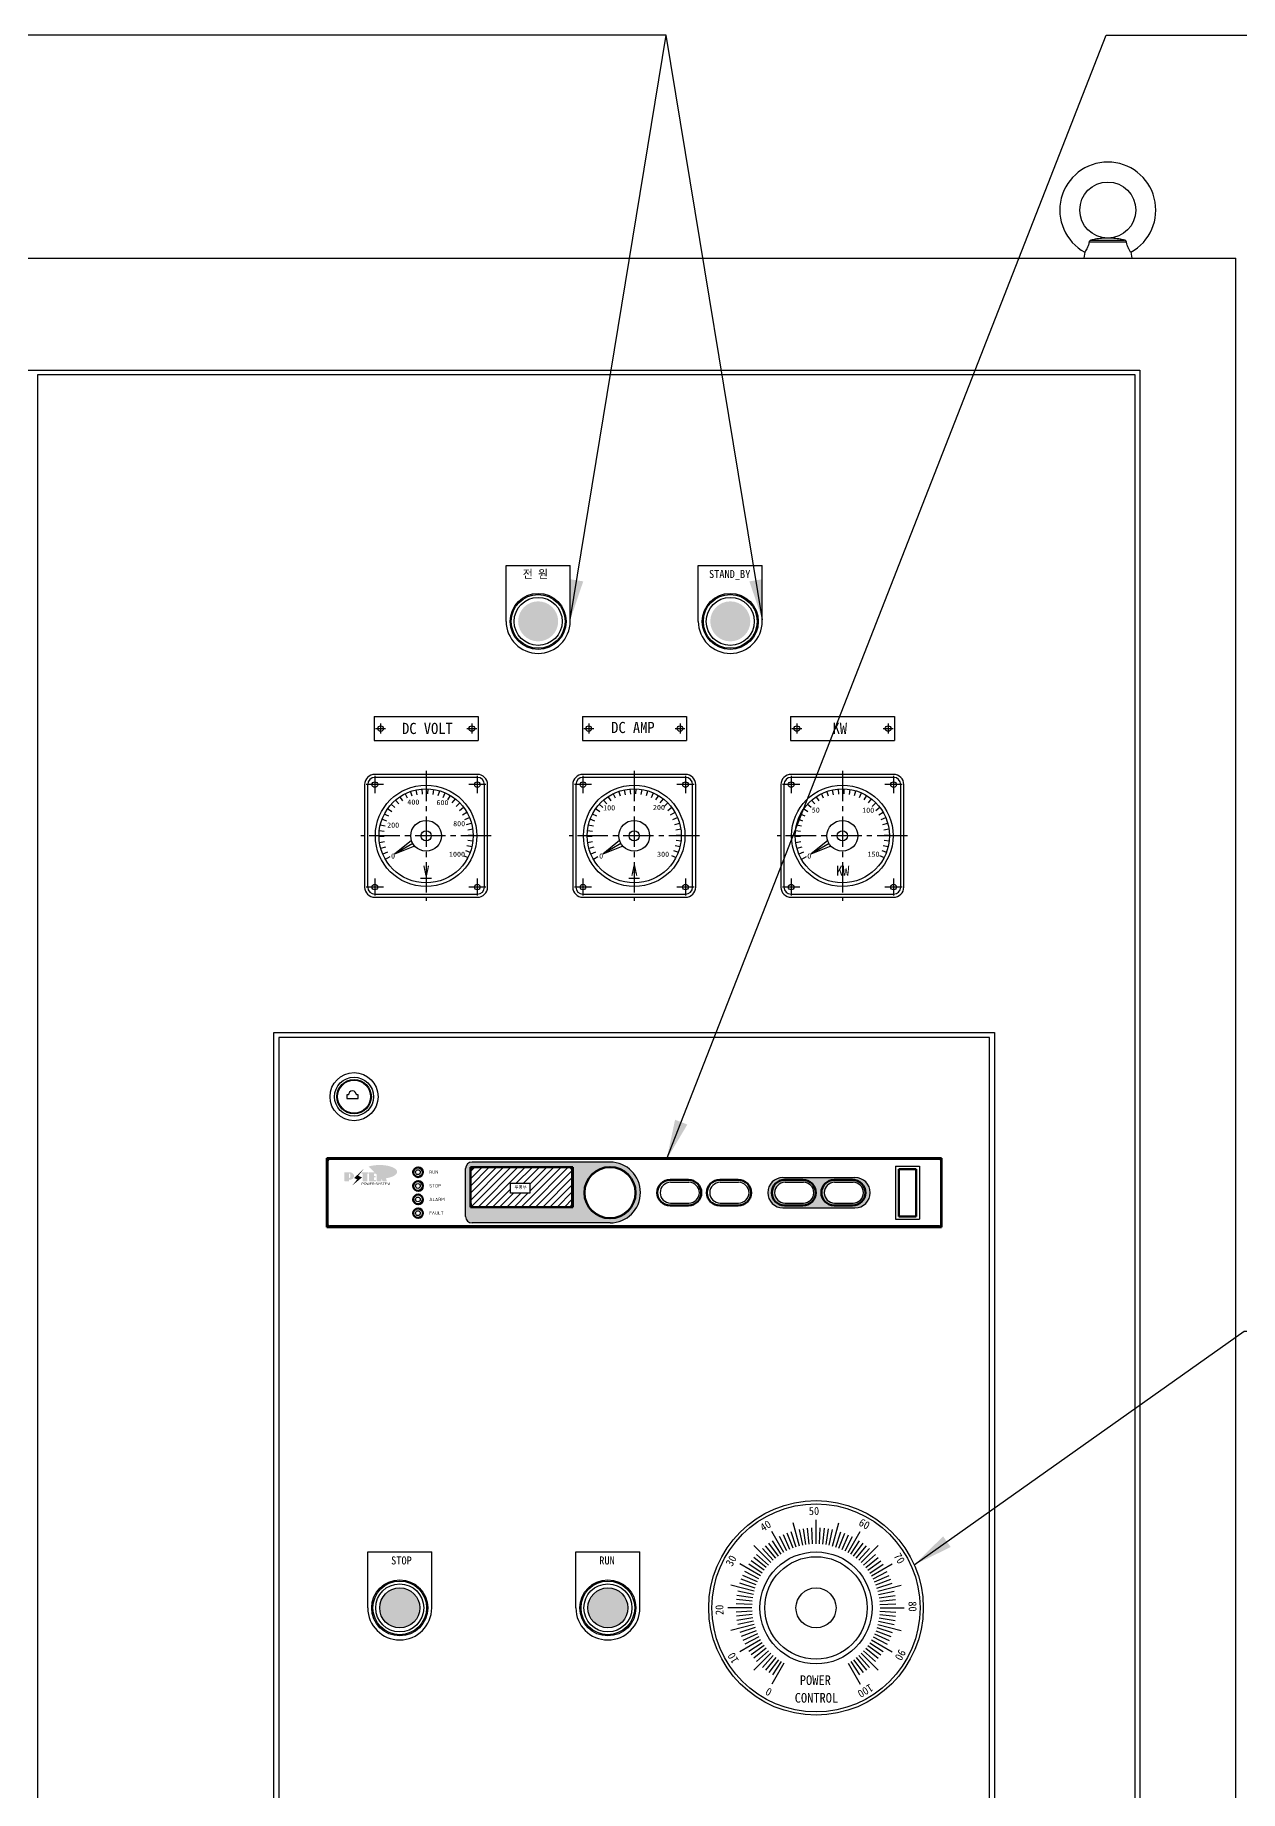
# Model space of a CAD drawing. Header units: millimetres. Extents: x 0 to 37514, y 0 to 8910.
# Drawn here: x 29501 to 30253, y 2830 to 3928 of the extents above; entities that cross this region are included whole.
import ezdxf
from ezdxf.enums import TextEntityAlignment as Align

# ---------------------------------------------------------------- set-up
doc = ezdxf.new("R2010")
doc.units = ezdxf.units.MM
doc.linetypes.add('CENTER', pattern=[50.8, 31.75, -6.35, 6.35, -6.35])
doc.linetypes.add('CENTER2', pattern=[28.575, 19.05, -3.175, 3.175, -3.175])
for name, color, linetype in [('4', 4, 'Continuous'), ('CEN', 1, 'CENTER'), ('SINK', 151, 'Continuous'), ('TAMPLATE', 7, 'Continuous')]:
    doc.layers.add(name, color=color, linetype=linetype)
doc.layers.add('가시적인 것(ISO)', color=7, linetype='Continuous', lineweight=50)
doc.styles.add('h1', font='')
doc.styles.add('HAN', font='')
doc.styles.get("Standard").update_dxf_attribs({"font": 'ISOCP.SHX', "bigfont": 'WHGTXT.SHX'})
doc.styles.get('h1').set_extended_font_data('New Gulim')
doc.styles.get('HAN').set_extended_font_data('GulimChe')
doc.dimstyles.new('PS-10', dxfattribs={"dimscale": 10, "dimtxt": 3.2, "dimasz": 2.5, "dimexe": 2, "dimexo": 2.5, "dimgap": 2, "dimtad": 1, "dimtoh": 1, "dimrnd": 0.05, "dimzin": 12, "dimdsep": 46, "dimtxsty": 'Standard', "dimcen": 0, "dimclrt": 2, "dimazin": 3, "dimtfac": 1, "dimtofl": 0, "dimtmove": 0, "dimatfit": 3, "dimfxl": 0, "dimtolj": 1, "dimtzin": 0, "dimarcsym": 0})

# ---------------------------------------------------------------- blocks, each defined once
blk = doc.blocks.new('A$C5BCB7C3E')
for p, q in [((-4, 7.5), (61, 7.5)), ((-4, 7.5), (-4, -7.5)), ((61, 7.5), (61, -7.5)), ((-4, -7.5), (61, -7.5))]:
    blk.add_line(p, q)
for centre in [(0, 0), (57, 0)]:
    blk.add_circle(centre, 1.75)
at = {"layer": 'CEN', "color": 1, "linetype": 'CENTER'}
for p, q in [((-3.1, 0), (3.1, 0)), ((0, 3.1), (0, -3.1)), ((53.9, 0), (60.1, 0)), ((57, 3.1), (57, -3.1))]:
    blk.add_line(p, q, dxfattribs=at)
at = {"color": 3, "style": 'HAN'}
blk.add_text('DC VOLT', height=7, dxfattribs=at).set_placement((13.4, -3.4))
blk = doc.blocks.new('A$C34360021')
for p, q in [((-4, 7.5), (61, 7.5)), ((-4, 7.5), (-4, -7.5)), ((61, 7.5), (61, -7.5)), ((-4, -7.5), (61, -7.5))]:
    blk.add_line(p, q)
for centre in [(0, 0), (57, 0)]:
    blk.add_circle(centre, 1.75)
at = {"layer": 'CEN', "color": 1, "linetype": 'CENTER'}
for p, q in [((-3.1, 0), (3.1, 0)), ((0, 3.1), (0, -3.1)), ((53.9, 0), (60.1, 0)), ((57, 3.1), (57, -3.1))]:
    blk.add_line(p, q, dxfattribs=at)
at = {"color": 3, "style": 'HAN'}
blk.add_text('DC AMP', height=7, dxfattribs=at).set_placement((14, -2.8))
blk = doc.blocks.new('A$C6F9E4155')
for p, q in [((-4, 7.5), (-4, -7.5)), ((-4, 7.5), (61, 7.5)), ((61, 7.5), (61, -7.5)), ((-4, -7.5), (61, -7.5))]:
    blk.add_line(p, q)
for centre in [(0, 0), (57, 0)]:
    blk.add_circle(centre, 1.75)
at = {"layer": 'CEN', "color": 1, "linetype": 'CENTER'}
for p, q in [((-3.1, 0), (3.1, 0)), ((0, 3.1), (0, -3.1)), ((53.9, 0), (60.1, 0)), ((57, 3.1), (57, -3.1))]:
    blk.add_line(p, q, dxfattribs=at)
at = {"color": 3, "style": 'HAN'}
blk.add_text('KW', height=7, dxfattribs=at).set_placement((22.3, -3.3))
blk = doc.blocks.new('A$C4862291F')
for color, points in [(7, [(-12.5, 0, 1), (12.5, 0, 1)]), (1, [(107.5, 0, 1), (132.5, 0, 1)])]:
    blk.add_hatch(color=color).paths.add_polyline_path(points)
for p, q in [((-20, 35), (20, 35)), ((-20, 0), (-20, 35)), ((20, 0), (20, 35)), ((100, 35, 0), (140, 35, 0)), ((100, 0, 0), (100, 35, 0)), ((140, 0, 0), (140, 35, 0))]:
    blk.add_line(p, q)
for centre, radius in [((0, 0, 0), 17.5), ((0, 0, 0), 16.8), ((0, 0), 15), ((120, 0, 0), 17.5), ((120, 0, 0), 16.8), ((120, 0), 15)]:
    blk.add_circle(centre, radius)
for centre in [(0, 0), (120, 0, 0)]:
    blk.add_arc(centre, 20, 180, 0)
at = {"style": 'HAN'}
for s, p in [('전 원', (-9.6, 27.1)), ('STAND_BY', (106.7, 27.1, 0))]:
    blk.add_text(s, height=5, dxfattribs=at).set_placement(p)
blk = doc.blocks.new('A$C1517136A')
for p, q in [((32, 38.4), (-32, 38.4)), ((32, 36.5), (-32, 36.5)), ((-38.4, 32.3), (-38.4, -32.7)), ((-36.5, 32), (-36.5, -32)), ((-17.1, 19.9), (-19.2, 22.3)), ((-14.5, 21.9), (-16.3, 24.5)), ((-11.7, 23.5), (-13.1, 26.4)), ((-8.6, 24.8), (-9.7, 27.8)), ((-5.5, 25.7), (-6.1, 28.8)), ((-2.2, 26.1), (-2.5, 29.3)), ((1.1, 26.2), (1.2, 29.4)), ((4.4, 25.9), (4.9, 29)), ((7.6, 25.1), (8.5, 28.2)), ((10.7, 24), (12, 26.9)), ((13.6, 22.4), (15.3, 25.2)), ((16.3, 20.6), (18.3, 23.1)), ((36.5, -32, 0), (36.5, 32, 0)), ((38.4, -32, 0), (38.4, 32, 0)), ((-23.3, 12.2), (-26.1, 13.6)), ((-21.5, 15), (-24.2, 16.8)), ((-19.5, 17.6), (-21.9, 19.7)), ((18.7, 18.4), (21, 20.6)), ((20.9, 15.9), (23.4, 17.8)), ((22.7, 13.1), (25.5, 14.7)), ((24.2, 10.2), (27.1, 11.4)), ((-26.1, 2.7), (-29.3, 3.1)), ((-25.5, 6), (-28.7, 6.7)), ((-24.6, 9.1), (-27.6, 10.3)), ((25.3, 7.1), (28.4, 7.9)), ((26, 3.8), (29.1, 4.3)), ((26.2, 0.5), (29.4, 0.6)), ((-26.2, -0.5), (-29.4, -0.6)), ((-26, -3.8), (-29.1, -4.3)), ((-25.3, -7.1), (-28.4, -7.9)), ((-24.2, -10.2), (-27.1, -11.4)), ((24.6, -9.1), (27.6, -10.3)), ((25.5, -6), (28.7, -6.7)), ((26.1, -2.7), (29.3, -3.1)), ((-22.7, -13.1), (-25.5, -14.7)), ((23.3, -12.2), (26.1, -13.6)), ((-32, -36.5), (32, -36.5)), ((-32, -38.4), (32, -38.4))]:
    blk.add_line(p, q)
at = {"color": 1, "linetype": 'CENTER'}
for p, q in [((-32, 37.4), (-32, 26.6)), ((32, 37.4), (32, 26.6)), ((-26.6, 32), (-37.4, 32)), ((37.4, 32), (26.6, 32)), ((-26.6, -32), (-37.4, -32)), ((-32, -26.6), (-32, -37.4)), ((37.4, -32), (26.6, -32)), ((32, -26.6), (32, -37.4))]:
    blk.add_line(p, q, dxfattribs=at)
at = {"color": 1, "linetype": 'CENTER2'}
for p, q in [((0, 40.7), (0, -40.7)), ((0, 40.7), (0, -40.7)), ((0, 40.7), (0, -40.7)), ((40.7, 0), (-40.7, 0)), ((40.7, 0), (-40.7, 0)), ((40.7, 0), (-40.7, 0))]:
    blk.add_line(p, q, dxfattribs=at)
at = {"color": 3}
for p in [(-9.1, -3), (-8.3, -4.8), (-7.2, -6.4)]:
    blk.add_line(p, (-19.7, -11.4), dxfattribs=at)
for centre, radius in [((-32, 32), 1.76), ((32, 32), 1.76), ((0, 0), 31.7), ((0, 0), 29.4), ((0, 0), 9.6), ((0, 0), 3.2), ((-32, -32), 1.76), ((32, -32), 1.76)]:
    blk.add_circle(centre, radius)
blk.add_circle((0, 0), 31.7, dxfattribs=at)
blk.add_circle((0, 0), 31.7, dxfattribs=at)
blk.add_circle((0, 0), 31.7, dxfattribs=at)
for centre, radius, start, end in [((-32, 32), 6.4, 90, 180), ((-32, 32), 4.48, 90, 180), ((32, 32), 6.4, 0, 90), ((32, 32), 4.48, 0, 90), ((-32, -32), 6.4, 180, 270), ((-32, -32), 4.48, 180, 270), ((32, -32), 6.4, 270, 0), ((32, -32), 4.48, 270, 0)]:
    blk.add_arc(centre, radius, start, end)
at = {"color": 3, "style": 'HAN'}
for s, p in [('50', (-19.1, 17.7, -2066.5)), ('100', (12.4, 17.6, -2066.5)), ('150', (15.7, -9.9, -2066.5)), ('0', (-21.9, -11, -2066.5))]:
    blk.add_text(s, height=3.2, dxfattribs=at).set_placement(p, align=Align.TOP_LEFT)
at = {"color": 3, "insert": (-3.9, -18.6), "char_height": 6.4, "attachment_point": 1, "style": 'HAN'}
blk.add_mtext('KW', dxfattribs=at)
blk = doc.blocks.new('A$C7956288B')
for p, q in [((32, 38.4), (-32, 38.4)), ((32, 36.5), (-32, 36.5)), ((-38.4, 32.3), (-38.4, -32.7)), ((-36.5, 32), (-36.5, -32)), ((-17.1, 19.9), (-19.2, 22.3)), ((-14.5, 21.9), (-16.3, 24.5)), ((-11.7, 23.5), (-13.1, 26.4)), ((-8.6, 24.8), (-9.7, 27.8)), ((-5.5, 25.7), (-6.1, 28.8)), ((-2.2, 26.1), (-2.5, 29.3)), ((1.1, 26.2), (1.2, 29.4)), ((4.4, 25.9), (4.9, 29)), ((7.6, 25.1), (8.5, 28.2)), ((10.7, 24), (12, 26.9)), ((13.6, 22.4), (15.3, 25.2)), ((16.3, 20.6), (18.3, 23.1)), ((36.5, -32, 0), (36.5, 32, 0)), ((38.4, -32, 0), (38.4, 32, 0)), ((-23.3, 12.2), (-26.1, 13.6)), ((-21.5, 15), (-24.2, 16.8)), ((-19.5, 17.6), (-21.9, 19.7)), ((18.7, 18.4), (21, 20.6)), ((20.9, 15.9), (23.4, 17.8)), ((22.7, 13.1), (25.5, 14.7)), ((24.2, 10.2), (27.1, 11.4)), ((-26.1, 2.7), (-29.3, 3.1)), ((-25.5, 6), (-28.7, 6.7)), ((-24.6, 9.1), (-27.6, 10.3)), ((25.3, 7.1), (28.4, 7.9)), ((26, 3.8), (29.1, 4.3)), ((26.2, 0.5), (29.4, 0.6)), ((-26.2, -0.5), (-29.4, -0.6)), ((-26, -3.8), (-29.1, -4.3)), ((-25.3, -7.1), (-28.4, -7.9)), ((-24.2, -10.2), (-27.1, -11.4)), ((24.6, -9.1), (27.6, -10.3)), ((25.5, -6), (28.7, -6.7)), ((26.1, -2.7), (29.3, -3.1)), ((-22.7, -13.1), (-25.5, -14.7)), ((23.3, -12.2), (26.1, -13.6)), ((-32, -36.5), (32, -36.5)), ((-32, -38.4), (32, -38.4))]:
    blk.add_line(p, q)
at = {"color": 1, "linetype": 'CENTER'}
for p, q in [((-32, 37.4), (-32, 26.6)), ((32, 37.4), (32, 26.6)), ((-26.6, 32), (-37.4, 32)), ((37.4, 32), (26.6, 32)), ((-26.6, -32), (-37.4, -32)), ((-32, -26.6), (-32, -37.4)), ((37.4, -32), (26.6, -32)), ((32, -26.6), (32, -37.4))]:
    blk.add_line(p, q, dxfattribs=at)
at = {"color": 1, "linetype": 'CENTER2'}
for p, q in [((0, 40.7), (0, -40.7)), ((40.7, 0), (-40.7, 0))]:
    blk.add_line(p, q, dxfattribs=at)
at = {"color": 3}
for p, q in [((-9.1, -3), (-19.7, -11.4)), ((-8.3, -4.8), (-19.7, -11.4)), ((-7.2, -6.4), (-19.7, -11.4)), ((-3.4, -26.5), (3.4, -26.5))]:
    blk.add_line(p, q, dxfattribs=at)
for centre, radius in [((-32, 32), 1.76), ((32, 32), 1.76), ((0, 0), 31.7), ((0, 0), 29.4), ((0, 0), 9.6), ((0, 0), 3.2), ((-32, -32), 1.76), ((32, -32), 1.76)]:
    blk.add_circle(centre, radius)
for centre, radius, start, end in [((-32, 32), 6.4, 90, 180), ((-32, 32), 4.48, 90, 180), ((32, 32), 6.4, 0, 90), ((32, 32), 4.48, 0, 90), ((-32, -32), 6.4, 180, 270), ((-32, -32), 4.48, 180, 270), ((32, -32), 6.4, 270, 0), ((32, -32), 4.48, 270, 0)]:
    blk.add_arc(centre, radius, start, end)
at = {"color": 3, "style": 'HAN'}
for s, p in [('400', (-11.7, 22.7, -2066.5)), ('600', (6.5, 22.4, -2066.5)), ('200', (-24.3, 8.3, -2066.5)), ('800', (16.9, 9.2, -2066.5)), ('1000', (14.3, -9.9, -2066.5)), ('0', (-21.9, -11, -2066.5))]:
    blk.add_text(s, height=3.2, dxfattribs=at).set_placement(p, align=Align.TOP_LEFT)
at = {"color": 3, "insert": (-2, -18.6), "char_height": 6.4, "attachment_point": 1, "style": 'HAN'}
blk.add_mtext('V', dxfattribs=at)
blk = doc.blocks.new('A$C348D2C00')
for p, q in [((32, 38.4), (-32, 38.4)), ((32, 36.5), (-32, 36.5)), ((-38.4, 32.3), (-38.4, -32.7)), ((-36.5, 32), (-36.5, -32)), ((-17.1, 19.9), (-19.2, 22.3)), ((-14.5, 21.9), (-16.3, 24.5)), ((-11.7, 23.5), (-13.1, 26.4)), ((-8.6, 24.8), (-9.7, 27.8)), ((-5.5, 25.7), (-6.1, 28.8)), ((-2.2, 26.1), (-2.5, 29.3)), ((1.1, 26.2), (1.2, 29.4)), ((4.4, 25.9), (4.9, 29)), ((7.6, 25.1), (8.5, 28.2)), ((10.7, 24), (12, 26.9)), ((13.6, 22.4), (15.3, 25.2)), ((16.3, 20.6), (18.3, 23.1)), ((36.5, -32, 0), (36.5, 32, 0)), ((38.4, -32, 0), (38.4, 32, 0)), ((-23.3, 12.2), (-26.1, 13.6)), ((-21.5, 15), (-24.2, 16.8)), ((-19.5, 17.6), (-21.9, 19.7)), ((18.7, 18.4), (21, 20.6)), ((20.9, 15.9), (23.4, 17.8)), ((22.7, 13.1), (25.5, 14.7)), ((24.2, 10.2), (27.1, 11.4)), ((-26.1, 2.7), (-29.3, 3.1)), ((-25.5, 6), (-28.7, 6.7)), ((-24.6, 9.1), (-27.6, 10.3)), ((25.3, 7.1), (28.4, 7.9)), ((26, 3.8), (29.1, 4.3)), ((26.2, 0.5), (29.4, 0.6)), ((-26.2, -0.5), (-29.4, -0.6)), ((-26, -3.8), (-29.1, -4.3)), ((-25.3, -7.1), (-28.4, -7.9)), ((-24.2, -10.2), (-27.1, -11.4)), ((24.6, -9.1), (27.6, -10.3)), ((25.5, -6), (28.7, -6.7)), ((26.1, -2.7), (29.3, -3.1)), ((-22.7, -13.1), (-25.5, -14.7)), ((23.3, -12.2), (26.1, -13.6)), ((-32, -36.5), (32, -36.5)), ((-32, -38.4), (32, -38.4))]:
    blk.add_line(p, q)
at = {"color": 1, "linetype": 'CENTER'}
for p, q in [((-32, 37.4), (-32, 26.6)), ((32, 37.4), (32, 26.6)), ((-26.6, 32), (-37.4, 32)), ((37.4, 32), (26.6, 32)), ((-26.6, -32), (-37.4, -32)), ((-32, -26.6), (-32, -37.4)), ((37.4, -32), (26.6, -32)), ((32, -26.6), (32, -37.4))]:
    blk.add_line(p, q, dxfattribs=at)
at = {"color": 1, "linetype": 'CENTER2'}
for p, q in [((0, 40.7), (0, -40.7)), ((0, 40.7), (0, -40.7)), ((40.7, 0), (-40.7, 0)), ((40.7, 0), (-40.7, 0))]:
    blk.add_line(p, q, dxfattribs=at)
at = {"color": 3}
for p, q in [((-9.1, -3), (-19.7, -11.4)), ((-8.3, -4.8), (-19.7, -11.4)), ((-7.2, -6.4), (-19.7, -11.4)), ((-3.4, -26.5), (3.4, -26.5))]:
    blk.add_line(p, q, dxfattribs=at)
for centre, radius in [((-32, 32), 1.76), ((32, 32), 1.76), ((0, 0), 31.7), ((0, 0), 29.4), ((0, 0), 9.6), ((0, 0), 3.2), ((-32, -32), 1.76), ((32, -32), 1.76)]:
    blk.add_circle(centre, radius)
for centre, radius, start, end in [((-32, 32), 6.4, 90, 180), ((-32, 32), 4.48, 90, 180), ((32, 32), 6.4, 0, 90), ((32, 32), 4.48, 0, 90), ((-32, -32), 6.4, 180, 270), ((-32, -32), 4.48, 180, 270), ((32, -32), 6.4, 270, 0), ((32, -32), 4.48, 270, 0)]:
    blk.add_arc(centre, radius, start, end)
at = {"color": 3, "style": 'HAN'}
for s, p in [('100', (-19.4, 19.1, -2066.5)), ('200', (11.7, 19.3, -2066.5)), ('300', (14.3, -9.9, -2066.5)), ('0', (-21.9, -11, -2066.5))]:
    blk.add_text(s, height=3.2, dxfattribs=at).set_placement(p, align=Align.TOP_LEFT)
at = {"color": 3, "insert": (-2, -18.6), "char_height": 6.4, "attachment_point": 1, "style": 'HAN'}
blk.add_mtext('A', dxfattribs=at)
blk = doc.blocks.new('A$C2DDA7DD7')
h = blk.add_hatch(color=152)
edge = h.paths.add_edge_path(flags=16)
edge.add_arc((0, 0), 15.8, 0, 360)
edge = h.paths.add_edge_path(flags=16)
edge.add_arc((-25.8, 13.7), 2, 0, 90)
edge.add_line((-25.8, 15.7), (-84.8, 15.7))
edge.add_arc((-84.8, 13.7), 2, 90, 180)
edge.add_line((-86.8, 13.7), (-86.8, -6.8))
edge.add_arc((-84.8, -6.8), 2, 180, 270)
edge.add_line((-84.8, -8.8), (-25.8, -8.8))
edge.add_arc((-25.8, -6.8), 2, 270, 360)
edge.add_line((-23.8, -6.8), (-23.8, 13.7))
edge = h.paths.add_edge_path()
edge.add_arc((-86.2, 15.1), 4, 90, 180)
edge.add_line((-90.2, 15.1), (-90.2, -14.9))
edge.add_arc((-86.2, -14.9), 4, 180, 270)
edge.add_line((-86.2, -18.9), (0, -18.9))
edge.add_arc((0, 0.1), 19, 270, 450)
edge.add_line((0, 19.1), (-86.2, 19.1))
h = blk.add_hatch()
h.set_pattern_fill('ANSI31', color=256, style=0)
h.set_pattern_definition([(45, (-12440.8705, -317.9555), (-2.245064, 2.245064), [])])
h.paths.add_polyline_path([(-62.2, 5.9), (-50.1, 5.9), (-50.1, -0.3), (-62.2, -0.3)], flags=16)
edge = h.paths.add_edge_path()
edge.add_arc((-25.8, -6.8), 2, 270, 360)
edge.add_line((-23.8, -6.8), (-23.8, 13.7))
edge.add_arc((-25.8, 13.7), 2, 0, 90)
edge.add_line((-25.8, 15.7), (-84.8, 15.7))
edge.add_arc((-84.8, 13.7), 2, 90, 180)
edge.add_line((-86.8, 13.7), (-86.8, -6.8))
edge.add_arc((-84.8, -6.8), 2, 180, 270)
edge.add_line((-84.8, -8.8), (-25.8, -8.8))
h.paths.add_polyline_path([(-60.4, 1.4), (-51.2, 1.4), (-51.2, 5.1), (-60.4, 5.1)], flags=8)
h = blk.add_hatch(color=252)
edge = h.paths.add_edge_path()
edge.add_line((108, 9.5), (153, 9.5))
edge.add_arc((153, 0), 9.5, -90, 90, ccw=False)
edge.add_line((153, -9.5), (108, -9.5))
edge.add_arc((108, 0), 9.5, 90, 270, ccw=False)
edge = h.paths.add_edge_path(flags=16)
edge.add_line((140.3, 6.5), (151.8, 6.5))
edge.add_arc((151.8, 0), 6.5, -90, 90, ccw=False)
edge.add_line((151.8, -6.5), (140.3, -6.5))
edge.add_arc((140.3, 0), 6.5, 90, 270, ccw=False)
edge = h.paths.add_edge_path(flags=16)
edge.add_arc((120.8, 0), 6.5, 270, 450)
edge.add_line((120.8, 6.5), (109.3, 6.5))
edge.add_arc((109.3, 0), 6.5, 90, 270)
edge.add_line((109.3, -6.5), (120.8, -6.5))
at = {"layer": 'TAMPLATE'}
h = blk.add_hatch(color=1, dxfattribs=at)
h.paths.add_polyline_path([(-163.2, 8.4), (-162.3, 8.4, 1), (-162.3, 12.7), (-165.9, 12.7), (-165.9, 7.3), (-163.2, 7.3)])
h.paths.add_polyline_path([(-163.2, 9.1), (-163.2, 12), (-163, 12, -0.414214), (-162.3, 11.3), (-162.3, 9.8, -0.414214), (-163, 9.1)], flags=16)
h.paths.add_polyline_path([(-151.8, 12), (-150.9, 12), (-150.9, 12.7), (-155.4, 12.7), (-155.4, 12), (-154.5, 12), (-154.5, 7.3), (-151.8, 7.3)])
h.paths.add_polyline_path([(-147.7, 9.7), (-146.5, 9.7), (-146.5, 10.5), (-147.7, 10.5), (-147.7, 12), (-146.5, 12), (-146.5, 12.7), (-150.5, 12.7), (-150.5, 7.3), (-146.4, 7.3), (-146.4, 8), (-147.7, 8)])
h.paths.add_polyline_path([(-143.1, 9.6), (-142.2, 7.3), (-139.6, 7.3), (-140.9, 11.7), (-139.6, 12.7), (-140.9, 12.7), (-143.1, 11.3), (-143.1, 12.7), (-145.8, 12.7), (-145.8, 7.3), (-143.1, 7.3)])
h = blk.add_hatch(color=250, dxfattribs=at)
h.paths.add_polyline_path([(-163, 11.8), (-162.8, 11.8, -0.129793), (-162.5, 11.8, 0.221832), (-163, 12), (-163.2, 12), (-163.2, 9.1), (-163, 9.1, 0.02048), (-163, 9.1)], flags=17)
h.paths.add_polyline_path([(-163, 8.2), (-162.1, 8.2, 0.72362), (-160.8, 12.1, -0.679777), (-162.3, 8.4), (-163.2, 8.4), (-163.2, 7.3), (-165.7, 7.3), (-165.7, 7.1), (-163, 7.1)])
h.paths.add_polyline_path([(-158.1, 8.2), (-161.2, 4.4), (-160.8, 4.7), (-157.9, 8.3), (-159.8, 9.2), (-154.5, 14.3), (-154.2, 14.6), (-160, 9.1)])
h.paths.add_polyline_path([(-155.2, 12), (-155.2, 11.8), (-154.5, 11.8), (-154.5, 12)], flags=17)
h.paths.add_polyline_path([(-151.6, 11.8), (-150.7, 11.8), (-150.7, 12.6), (-150.9, 12.6), (-150.9, 12), (-151.8, 12), (-151.8, 7.3), (-154.3, 7.3), (-154.3, 7.1), (-151.6, 7.1)])
h.paths.add_polyline_path([(-146.3, 10.3), (-146.5, 10.3), (-146.5, 9.7), (-147.7, 9.7), (-147.7, 8), (-147.5, 8), (-147.5, 9.6), (-146.3, 9.6)])
h.paths.add_polyline_path([(-146.2, 7.8), (-146.4, 7.8), (-146.4, 7.3), (-150.3, 7.3), (-150.3, 7.1), (-146.2, 7.1)])
h.paths.add_polyline_path([(-146.3, 12.6), (-146.5, 12.6), (-146.5, 12), (-147.7, 12), (-147.7, 10.5), (-147.5, 10.5), (-147.5, 11.8), (-146.3, 11.8)])
h.paths.add_polyline_path([(-142.9, 12.6), (-143.1, 12.6), (-143.1, 11.3), (-142.9, 11.5)])
h.paths.add_polyline_path([(-142.9, 9), (-143.1, 9.6), (-143.1, 7.3), (-145.6, 7.3), (-145.6, 7.1), (-142.9, 7.1)])
h.paths.add_polyline_path([(-139.4, 12.6), (-139.8, 12.6), (-140.9, 11.7), (-139.6, 7.3), (-142.1, 7.3), (-142, 7.1), (-139.4, 7.1), (-140.7, 11.5)])
blk.add_hatch(color=5, dxfattribs=at).paths.add_polyline_path([(-154.9, 9.6), (-157.3, 10.5), (-154, 14.7), (-159.8, 9.2), (-157.9, 8.3), (-161, 4.5)])
h = blk.add_hatch(color=151, dxfattribs=at)
edge = h.paths.add_edge_path()
edge.add_ellipse((-143.9, 13), major_axis=(-10.9, 0), ratio=0.39426, start_angle=111.5127, end_angle=334.469)
edge.add_ellipse((-145.2, 12.6), major_axis=(-10.1, 0), ratio=0.40699, start_angle=121.3066, end_angle=327.7437, ccw=False)
edge.add_line((-140, 9.1), (-139.9, 9))
for p, q in [((-176, -20), (-176, 20)), ((205.8, 20.8), (-175.2, 20.8)), ((-90.2, -14.9), (-90.2, 15.1)), ((-86.8, -6.8), (-86.8, 13.7)), ((0, 19.1), (-86.2, 19.1)), ((-25.8, 15.7), (-84.8, 15.7)), ((-23.8, -6.8), (-23.8, 13.7)), ((178.3, 16.5), (178.3, -16.5)), ((178.3, 16.5), (193.3, 16.5)), ((193.3, 16.5), (193.3, -16.5)), ((206.6, -20), (206.6, 20)), ((108, 9.5), (153, 9.5)), ((-25.8, -8.8), (-84.8, -8.8)), ((108, -9.5), (153, -9.5)), ((205.8, -20.8), (-175.2, -20.8)), ((0, -18.9), (-86.2, -18.9)), ((178.3, -16.5), (193.3, -16.5))]:
    blk.add_line(p, q)
blk.add_lwpolyline([(-62.2, 5.9), (-50.1, 5.9), (-50.1, -0.3), (-62.2, -0.3)], close=True)
at = {"color": 1}
for centre in [(-120, 12.8), (-120, 4.2), (-120, -4.2), (-120, -12.8)]:
    blk.add_circle(centre, 1.5, dxfattribs=at)
for centre, radius in [((-120, 12.8), 1.5), ((0, 0), 15.8), ((-120, 4.2), 1.5), ((-120, -4.2), 1.5), ((-120, -12.8), 1.5)]:
    blk.add_circle(centre, radius)
for centre, radius, start, end in [((-175.2, 20), 0.8, 90, 180), ((-86.2, 15.1), 4, 90, 180), ((-84.8, 13.7), 2, 90, 180), ((-25.8, 13.7), 2, 0, 90), ((0, 0.1), 19, 270, 90), ((205.8, 20), 0.8, 0, 90), ((108, 0), 9.5, 90, 270), ((153, 0), 9.5, 270, 90), ((-84.8, -6.8), 2, 180, 270), ((-25.8, -6.8), 2, 270, 0), ((-175.2, -20), 0.8, 180, 270), ((-86.2, -14.9), 4, 180, 270), ((205.8, -20), 0.8, 270, 0)]:
    blk.add_arc(centre, radius, start, end)
at = {"layer": 'SINK'}
for p, q in [((37.8, 6.5), (49.3, 6.5)), ((68.8, 6.5), (80.3, 6.5)), ((109.3, 6.5), (120.8, 6.5)), ((140.3, 6.5), (151.8, 6.5)), ((37.8, -6.5), (49.3, -6.5)), ((68.8, -6.5), (80.3, -6.5)), ((109.3, -6.5), (120.8, -6.5)), ((140.3, -6.5), (151.8, -6.5))]:
    blk.add_line(p, q, dxfattribs=at)
for centre, start, end in [((37.8, 0), 90, 270), ((49.3, 0), 270, 90), ((68.8, 0), 90, 270), ((80.3, 0), 270, 90), ((109.3, 0), 90, 270), ((120.8, 0), 270, 90), ((140.3, 0), 90, 270), ((151.8, 0), 270, 90)]:
    blk.add_arc(centre, 6.5, start, end, dxfattribs=at)
at = {"char_height": 2, "attachment_point": 1}
for s, insert in [('{\\C250;RUN}', (-112.9, 13.9)), ('{\\C250;STOP}', (-112.9, 5.3)), ('{\\C250;ALARM}', (-112.9, -3.2)), ('{\\C250;FAULT}', (-112.9, -11.7))]:
    blk.add_mtext_dynamic_manual_height_columns(s, width=17.679, gutter_width=1, heights=[0], dxfattribs=dict(at, insert=insert))
at = {"insert": (-59.7, 4.4, -1905.7), "char_height": 2, "attachment_point": 1, "style": 'h1'}
blk.add_mtext_dynamic_manual_height_columns('{\\C254;투명부}', width=17.679, gutter_width=1, heights=[0], dxfattribs=at)
at = {"layer": 'TAMPLATE', "insert": (-155.3, 6.3), "char_height": 1.573, "attachment_point": 1}
blk.add_mtext_dynamic_manual_height_columns('{\\fGulim|b0|i0|c129|p50;\\C250;POWER SYSTEM}', width=57.558, gutter_width=25, heights=[0], dxfattribs=at)
blk = doc.blocks.new('A$C1D9B1766')
at = {"color": 3}
for p, q in [((-218.3, 2109.9), (-241.7, 2109.9)), ((-240.5, 2111.2), (-219.5, 2111.2)), ((-1450, 2100), (-150, 2100)), ((-244.4, 2103.7), (-245, 2100)), ((-215.6, 2103.7), (-215, 2100)), ((-150, 0), (-150, 2100)), ((-1390, 2030), (-210, 2030)), ((-210, 2030), (-210, 70)), ((-213, 2027), (-898.5, 2027)), ((-898.5, 2027), (-898.5, 73)), ((-213, 73), (-213, 2027)), ((-750.8, 566), (-750.8, 1616)), ((-750.8, 1616), (-300.8, 1616)), ((-303.8, 1613), (-747.8, 1613)), ((-747.8, 1613), (-747.8, 569)), ((-303.8, 569), (-303.8, 1613)), ((-300.8, 1616), (-300.8, 566)), ((-705.3, 1577.1), (-705.3, 1574.9)), ((-704.3, 1577.1), (-705.3, 1577.1)), ((-705.3, 1574.9), (-698.3, 1574.9)), ((-698.3, 1577.1), (-699.3, 1577.1)), ((-698.3, 1574.9), (-698.3, 1577.1))]:
    blk.add_line(p, q, dxfattribs=at)
for centre, radius in [((-230, 2130), 17.5), ((-700.8, 1576), 15), ((-700.8, 1576), 12.2), ((-700.8, 1576), 10.8), ((-700.8, 1576), 10.3)]:
    blk.add_circle(centre, radius, dxfattribs=at)
for centre, radius, start, end in [((-230, 2130), 30, 298.5877, 241.4123), ((-701.8, 1577.1), 2.5, 0, 180)]:
    blk.add_arc(centre, radius, start, end, dxfattribs=at)
for points, knots in [([(-241.7, 2109.9), (-241.8, 2109.2), (-242, 2108.4), (-242.5, 2107), (-242.8, 2106.4), (-243.3, 2105.3), (-243.6, 2104.8), (-244.1, 2104.1), (-244.2, 2103.8), (-244.3, 2103.7), (-244.4, 2103.7), (-244.4, 2103.7)], [0, 0, 0, 0, 0.238999, 0.238999, 0.466929, 0.466929, 0.703409, 0.703409, 0.948288, 0.948288, 1.053917, 1.053917, 1.053917, 1.053917]), ([(-240.5, 2111.2), (-240.5, 2111.2), (-240.6, 2111.2), (-240.8, 2111.1), (-241, 2111.1), (-241.2, 2110.8), (-241.3, 2110.7), (-241.5, 2110.5), (-241.6, 2110.4), (-241.6, 2110.2), (-241.7, 2110.1), (-241.7, 2109.9)], [0.2713929, 0.2713929, 0.2713929, 0.2713929, 0.2880812, 0.2880812, 0.3395909, 0.3395909, 0.3839359, 0.3839359, 0.4183335, 0.4183335, 0.4520189, 0.4520189, 0.4520189, 0.4520189]), ([(-230, 2112.5), (-231.2, 2112.5), (-232.5, 2112.4), (-235.2, 2112.2), (-236.5, 2112), (-238.7, 2111.6), (-239.6, 2111.4), (-240.5, 2111.2)], [0, 0, 0, 0, 0.438896, 0.438896, 0.877793, 0.877793, 1.145199, 1.145199, 1.145199, 1.145199]), ([(-219.5, 2111.2), (-220.4, 2111.4), (-221.3, 2111.6), (-223.5, 2112), (-224.8, 2112.2), (-227.5, 2112.4), (-228.8, 2112.5), (-230, 2112.5)], [3.824192, 3.824192, 3.824192, 3.824192, 4.091598, 4.091598, 4.530494, 4.530494, 4.96939, 4.96939, 4.96939, 4.96939]), ([(-218.3, 2109.9), (-218.3, 2110.1), (-218.4, 2110.3), (-218.5, 2110.6), (-218.6, 2110.7), (-218.8, 2110.9), (-219, 2111), (-219.2, 2111.2), (-219.4, 2111.2), (-219.5, 2111.2)], [0, 0, 0, 0, 0.050302, 0.050302, 0.0967636, 0.0967636, 0.1466768, 0.1466768, 0.1919853, 0.1919853, 0.1919853, 0.1919853]), ([(-215.6, 2103.7), (-215.6, 2103.7), (-215.7, 2103.7), (-215.8, 2103.9), (-216, 2104.2), (-216.5, 2105), (-216.8, 2105.5), (-217.4, 2106.7), (-217.7, 2107.4), (-218.1, 2108.7), (-218.2, 2109.3), (-218.3, 2109.9)], [1.053917, 1.053917, 1.053917, 1.053917, 1.19194, 1.19194, 1.435841, 1.435841, 1.680633, 1.680633, 1.91384, 1.91384, 2.107394, 2.107394, 2.107394, 2.107394])]:
    blk.add_open_spline(points, degree=3, knots=knots, dxfattribs=at)
at = {"layer": '가시적인 것(ISO)'}
for p, q in [((-717.8, 1494.5), (-717.8, 1537.5)), ((-717.8, 1537.5), (-333.8, 1537.5)), ((-333.8, 1537.5), (-333.8, 1494.5)), ((-628.1, 1531.9), (-564.1, 1531.9)), ((-628.1, 1506.9), (-628.1, 1531.9)), ((-564.1, 1531.9), (-564.1, 1506.9)), ((-360.6, 1530.8), (-349.6, 1530.8)), ((-360.6, 1501.2), (-360.6, 1530.8)), ((-349.6, 1530.8), (-349.6, 1501.2)), ((-503.4, 1524), (-491.9, 1524)), ((-472.4, 1524), (-460.8, 1524)), ((-431.9, 1524), (-420.4, 1524)), ((-400.9, 1524), (-389.4, 1524)), ((-564.1, 1506.9), (-628.1, 1506.9)), ((-491.9, 1508), (-503.4, 1508)), ((-460.8, 1508), (-472.4, 1508)), ((-420.4, 1508), (-431.9, 1508)), ((-389.4, 1508), (-400.9, 1508)), ((-333.8, 1494.5), (-717.8, 1494.5)), ((-349.6, 1501.2), (-360.6, 1501.2))]:
    blk.add_line(p, q, dxfattribs=at)
for centre, radius in [((-660.8, 1528.8), 3), ((-540.9, 1516), 16), ((-660.8, 1520.2), 3), ((-660.8, 1511.8), 3), ((-660.8, 1503.2), 3)]:
    blk.add_circle(centre, radius, dxfattribs=at)
for centre, start, end in [((-503.4, 1516), 90, 270), ((-491.9, 1516), 270, 90), ((-472.4, 1516), 90, 270), ((-460.8, 1516), 270, 90), ((-431.9, 1516), 90, 270), ((-420.4, 1516), 270, 90), ((-400.9, 1516), 90, 270), ((-389.4, 1516), 270, 90)]:
    blk.add_arc(centre, 8, start, end, dxfattribs=at)
for name, p in [('A$C4862291F', (-585.8, 1873)), ('A$C5BCB7C3E', (-684.2, 1806)), ('A$C34360021', (-554.2, 1806)), ('A$C6F9E4155', (-424.2, 1806)), ('A$C7956288B', (-655.8, 1739)), ('A$C348D2C00', (-525.8, 1739)), ('A$C1517136A', (-395.8, 1739)), ('A$C2DDA7DD7', (-540.9, 1516))]:
    blk.add_blockref(name, p)

msp = doc.modelspace()

# ---------------------------------------------------------------- hatches: boundary and pattern name
for color, points in [(1, [(29740.77, 2944.775, -1), (29715.77, 2944.775, -1)]), (86, [(29870.77, 2944.775, -1), (29845.77, 2944.775, -1)])]:
    msp.add_hatch(color=color).paths.add_polyline_path(points)

# ---------------------------------------------------------------- linework, layer by layer
at = {"color": 3}
for p, q in [((29977.917, 2983.412, 0), (29974.035, 2997.901, 0)), ((29988.27, 2984.775, 0), (29988.27, 2999.775, 0)), ((29998.623, 2983.412, 0), (30002.505, 2997.901, 0)), ((29964.758, 2977.135, 0), (29958.88, 2985.226, 0)), ((29968.27, 2979.416, 0), (29960.77, 2992.406, 0)), ((29966.484, 2978.322, 0), (29961.038, 2986.708, 0)), ((29970.11, 2980.415, 0), (29965.57, 2989.325, 0)), ((29972, 2981.317, 0), (29967.933, 2990.452, 0)), ((29973.935, 2982.118, 0), (29970.351, 2991.454, 0)), ((29975.909, 2982.817, 0), (29972.819, 2992.328, 0)), ((29979.953, 2983.901, 0), (29977.874, 2993.682, 0)), ((29982.012, 2984.282, 0), (29980.448, 2994.159, 0)), ((29984.089, 2984.556, 0), (29983.043, 2994.501, 0)), ((29986.176, 2984.72, 0), (29985.653, 2994.706, 0)), ((29990.363, 2984.72, 0), (29990.887, 2994.706, 0)), ((29992.451, 2984.556, 0), (29993.496, 2994.501, 0)), ((29994.527, 2984.282, 0), (29996.091, 2994.159, 0)), ((29996.586, 2983.901, 0), (29998.665, 2993.682, 0)), ((30000.63, 2982.817, 0), (30003.721, 2992.328, 0)), ((30002.604, 2982.118, 0), (30006.188, 2991.454, 0)), ((30004.539, 2981.317, 0), (30008.607, 2990.452, 0)), ((30006.429, 2980.415, 0), (30010.969, 2989.325, 0)), ((30008.27, 2979.416, 0), (30015.77, 2992.406, 0)), ((30010.055, 2978.322, 0), (30015.502, 2986.708, 0)), ((30011.781, 2977.135, 0), (30017.659, 2985.226, 0)), ((29708.27, 2979.775, 0), (29748.27, 2979.775, 0)), ((29708.27, 2944.775, 0), (29708.27, 2979.775, 0)), ((29748.27, 2944.775, 0), (29748.27, 2979.775, 0)), ((29838.27, 2979.775, 0), (29878.27, 2979.775, 0)), ((29838.27, 2944.775, 0), (29838.27, 2979.775, 0)), ((29878.27, 2944.775, 0), (29878.27, 2979.775, 0)), ((29955.909, 2968.286, 0), (29947.819, 2974.164, 0)), ((29959.985, 2973.059, 0), (29949.379, 2983.666, 0)), ((29957.184, 2969.948, 0), (29949.412, 2976.241, 0)), ((29958.544, 2971.54, 0), (29951.113, 2978.231, 0)), ((29961.505, 2974.501, 0), (29954.813, 2981.932, 0)), ((29963.097, 2975.861, 0), (29956.804, 2983.632, 0)), ((30013.443, 2975.861, 0), (30019.736, 2983.632, 0)), ((30015.035, 2974.501, 0), (30021.726, 2981.932, 0)), ((30016.554, 2973.059, 0), (30027.161, 2983.666, 0)), ((30017.996, 2971.54, 0), (30025.427, 2978.231, 0)), ((30019.356, 2969.948, 0), (30027.127, 2976.241, 0)), ((30020.63, 2968.286, 0), (30028.721, 2974.164, 0)), ((29953.629, 2964.775, 0), (29940.638, 2972.275, 0)), ((29950.927, 2959.109, 0), (29941.591, 2962.693, 0)), ((29951.728, 2961.044, 0), (29942.592, 2965.112, 0)), ((29952.629, 2962.934, 0), (29943.719, 2967.474, 0)), ((29954.723, 2966.56, 0), (29946.336, 2972.007, 0)), ((30021.817, 2966.56, 0), (30030.203, 2972.007, 0)), ((30022.911, 2964.775, 0), (30035.901, 2972.275, 0)), ((30023.91, 2962.934, 0), (30032.82, 2967.474, 0)), ((30024.812, 2961.044, 0), (30033.947, 2965.112, 0)), ((30025.613, 2959.109, 0), (30034.949, 2962.693, 0)), ((29949.633, 2955.127, 0), (29935.144, 2959.01, 0)), ((29948.762, 2951.032, 0), (29938.885, 2952.596, 0)), ((29949.144, 2953.091, 0), (29939.362, 2955.17, 0)), ((29950.227, 2957.135, 0), (29940.717, 2960.226, 0)), ((30026.312, 2957.135, 0), (30035.823, 2960.226, 0)), ((30026.907, 2955.127, 0), (30041.396, 2959.01, 0)), ((30027.396, 2953.091, 0), (30037.177, 2955.17, 0)), ((30027.777, 2951.032, 0), (30037.654, 2952.596, 0)), ((29948.27, 2944.775, 0), (29933.27, 2944.775, 0)), ((29948.325, 2946.868, 0), (29938.338, 2947.392, 0)), ((29948.325, 2942.681, 0), (29938.338, 2942.158, 0)), ((29948.489, 2948.956, 0), (29938.544, 2950.001, 0)), ((29948.489, 2940.594, 0), (29938.544, 2939.548, 0)), ((30028.051, 2948.956, 0), (30037.996, 2950.001, 0)), ((30028.051, 2940.594, 0), (30037.996, 2939.548, 0)), ((30028.215, 2946.868, 0), (30038.201, 2947.392, 0)), ((30028.215, 2942.681, 0), (30038.201, 2942.158, 0)), ((30028.27, 2944.775, 0), (30043.27, 2944.775, 0)), ((29949.633, 2934.422, 0), (29935.144, 2930.54, 0)), ((29948.762, 2938.517, 0), (29938.885, 2936.953, 0)), ((29949.144, 2936.458, 0), (29939.362, 2934.379, 0)), ((29950.227, 2932.414, 0), (29940.717, 2929.324, 0)), ((29950.927, 2930.44, 0), (29941.591, 2926.856, 0)), ((30025.613, 2930.44, 0), (30034.949, 2926.856, 0)), ((30026.312, 2932.414, 0), (30035.823, 2929.324, 0)), ((30026.907, 2934.422, 0), (30041.396, 2930.54, 0)), ((30027.396, 2936.458, 0), (30037.177, 2934.379, 0)), ((30027.777, 2938.517, 0), (30037.654, 2936.953, 0)), ((29953.629, 2924.775, 0), (29940.638, 2917.275, 0)), ((29951.728, 2928.505, 0), (29942.592, 2924.438, 0)), ((29952.629, 2926.615, 0), (29943.719, 2922.075, 0)), ((29954.723, 2922.989, 0), (29946.336, 2917.543, 0)), ((29955.909, 2921.263, 0), (29947.819, 2915.385, 0)), ((29957.184, 2919.602, 0), (29949.412, 2913.309, 0)), ((30019.356, 2919.602, 0), (30027.127, 2913.309, 0)), ((30020.63, 2921.263, 0), (30028.721, 2915.385, 0)), ((30021.817, 2922.989, 0), (30030.203, 2917.543, 0)), ((30022.911, 2924.775, 0), (30035.901, 2917.275, 0)), ((30023.91, 2926.615, 0), (30032.82, 2922.075, 0)), ((30024.812, 2928.505, 0), (30033.947, 2924.438, 0)), ((29959.985, 2916.49, 0), (29949.379, 2905.884, 0)), ((29958.544, 2918.009, 0), (29951.113, 2911.318, 0)), ((29961.505, 2915.049, 0), (29954.813, 2907.617, 0)), ((29963.097, 2913.689, 0), (29956.804, 2905.917, 0)), ((29964.758, 2912.414, 0), (29958.88, 2904.324, 0)), ((29968.27, 2910.134, 0), (29960.77, 2897.143, 0)), ((29966.484, 2911.228, 0), (29961.038, 2902.841, 0)), ((30008.27, 2910.134, 0), (30015.77, 2897.143, 0)), ((30010.055, 2911.228, 0), (30015.502, 2902.841, 0)), ((30011.781, 2912.414, 0), (30017.659, 2904.324, 0)), ((30013.443, 2913.689, 0), (30019.736, 2905.917, 0)), ((30015.035, 2915.049, 0), (30021.726, 2907.617, 0)), ((30016.554, 2916.49, 0), (30027.161, 2905.884, 0)), ((30017.996, 2918.009, 0), (30025.427, 2911.318, 0))]:
    msp.add_line(p, q, dxfattribs=at)
for centre, radius in [((29988.27, 2944.775, 0), 67), ((29988.27, 2944.775, 0), 65), ((29988.27, 2944.775, 0), 35), ((29988.27, 2944.775, 0), 32), ((29728.27, 2944.775, 0), 17.5), ((29858.27, 2944.775, 0), 17.5), ((29728.27, 2944.775, 0), 16.75), ((29728.27, 2944.775, 0), 15), ((29858.27, 2944.775, 0), 16.75), ((29858.27, 2944.775, 0), 15), ((29988.27, 2944.775, 0), 12.5)]:
    msp.add_circle(centre, radius, dxfattribs=at)
at = {"color": 1}
msp.add_circle((29728.27, 2944.775, 0), 12.5, dxfattribs=at)
at = {"color": 86}
msp.add_circle((29858.27, 2944.775, 0), 12.5, dxfattribs=at)
at = {"color": 3}
for centre in [(29728.27, 2944.775, 0), (29858.27, 2944.775, 0)]:
    msp.add_arc(centre, 20, 180, 0, dxfattribs=at)

# ---------------------------------------------------------------- block references
msp.add_blockref('A$C1D9B1766', (30400.522, 1688.215))

# ---------------------------------------------------------------- texts
at = {"color": 3, "style": 'HAN'}
for s, rotation, p in [('50', 1.51513, (29983.837, 3002.739, 0)), ('40', 31.51513, (29955.275, 2992.258, 0)), ('60', 331.51513, (30014.458, 2996.597, 0)), ('30', 61.51513, (29935.856, 2970.236, 0)), ('70', 301.51513, (30036.538, 2977.23, 0)), ('20', 91.51513, (29930.534, 2940.355, 0)), ('80', 271.51513, (30046.051, 2948.817, 0)), ('90', 241.51513, (30040.371, 2919.361, 0)), ('10', 121.51513, (29940.238, 2911.956, 0)), ('100', 211.51513, (30021.965, 2897.56, 0)), ('0', 151.51513, (29961.279, 2893.685, 0))]:
    msp.add_text(s, height=5, rotation=rotation, dxfattribs=at).set_placement(p)
for s, height, p in [('STOP', 5, (29722.879, 2971.913, 0)), ('RUN', 5, (29852.879, 2971.913, 0)), ('POWER', 6, (29978.156, 2896.608, 0)), ('CONTROL', 6, (29974.975, 2885.574, 0))]:
    msp.add_text(s, height=height, dxfattribs=at).set_placement(p)

# ---------------------------------------------------------------- leaders
at = {"layer": '4', "color": 7}
for points, override in [([(29834.772, 3562.215), (29894.772, 3927.539), (28987.496, 3927.539)], {"dimscale": 10, "dimgap": 2, "dimtad": 0}), ([(29954.772, 3562.215), (29894.772, 3927.539)], {"dimtad": 0}), ([(29894.972, 3225.015), (30169.516, 3927.539), (30705.426, 3927.539)], {"dimscale": 10, "dimgap": 2, "dimtad": 0}), ([(30049.63, 2971.681), (30255.744, 3117.707), (30791.654, 3117.707)], {"dimscale": 10, "dimgap": 2, "dimtad": 0})]:
    msp.add_leader(points, dimstyle='PS-10', override=override, dxfattribs=at)

doc.saveas('drawing.dxf')
